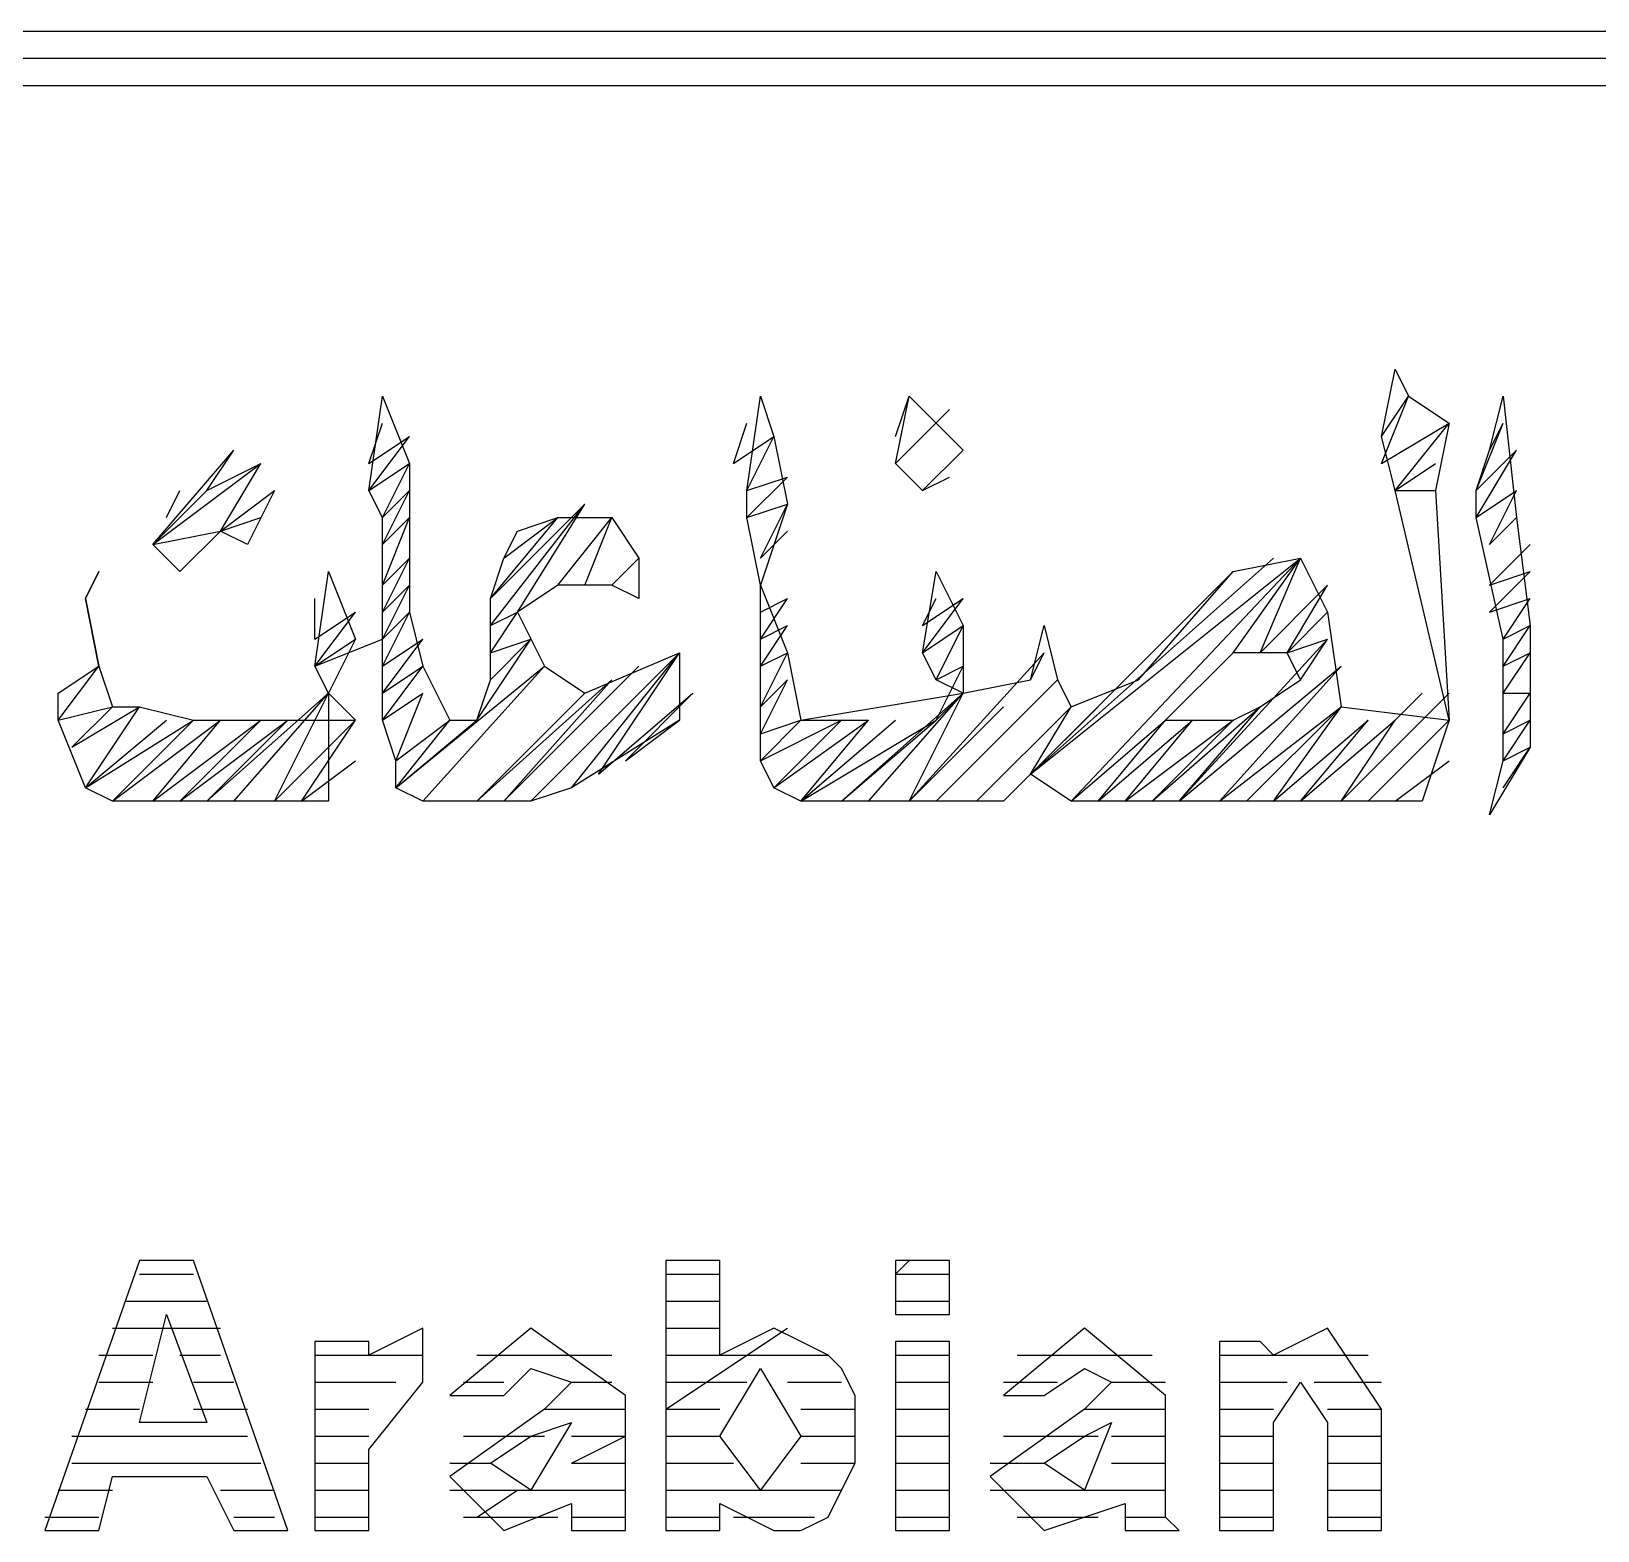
# Model space of a CAD drawing. Extents: x 0 to 420, y 0 to 297.
# Drawn here: x 64.8 to 76.4, y 16.1 to 27.2 of the extents above; entities that cross this region are included whole.
import ezdxf

# ---------------------------------------------------------------- set-up
doc = ezdxf.new("R2010")
doc.units = 0

msp = doc.modelspace()

# ---------------------------------------------------------------- linework, layer by layer
at = {"layer": 'GT_1', "flags": 128}
for points in [[(97.3, 27), (97.3, 27.2), (20, 27.2), (20, 26.8), (97.3, 26.8), (97.3, 27), (20, 27)], [(74.8, 24.2), (74.9, 24.7)], [(74.9, 24.7), (75, 24.5)], [(67.3, 23.8), (67.4, 24.5)], [(67.4, 24.5), (67.6, 24)], [(70.1, 23.8), (70.2, 24.5)], [(70.2, 24.5), (70.3, 24.2)], [(71.2, 24), (71.3, 24.5)], [(71.2, 24.2), (71.3, 24.5)], [(71.2, 24.2), (71.3, 24.5)], [(71.2, 24.2), (71.3, 24.5)], [(71.2, 24.2), (71.3, 24.5)], [(71.3, 24.5), (71.7, 24.1)], [(74.8, 24), (75, 24.5)], [(74.8, 24), (75, 24.5)], [(74.8, 24), (75, 24.5)], [(74.8, 24), (75, 24.5)], [(74.8, 24.2), (75, 24.5)], [(74.8, 24.2), (75, 24.5)], [(74.8, 24.2), (75, 24.5)], [(74.8, 24.2), (75, 24.5)], [(74.8, 24.2), (75, 24.5)], [(75, 24.5), (75.3, 24.3)], [(75.6, 24.1), (75.7, 24.5)], [(75.7, 24.5), (75.8, 23.6)], [(71.2, 24), (71.6, 24.4)], [(71.2, 24), (71.6, 24.4)], [(71.2, 24), (71.6, 24.4)], [(71.2, 24), (71.6, 24.4)], [(71.2, 24), (71.6, 24.4)], [(71.2, 24), (71.6, 24.4)], [(71.2, 24), (71.6, 24.4)], [(71.2, 24), (71.6, 24.4)], [(71.2, 24), (71.6, 24.4)], [(67.3, 24), (67.4, 24.3)], [(67.3, 24), (67.4, 24.3)], [(70, 24), (70.1, 24.3)], [(70, 24), (70.1, 24.3)], [(70, 24), (70.1, 24.3)], [(74.8, 24), (75.3, 24.3)], [(74.8, 24), (75.3, 24.3)], [(74.8, 24), (75.3, 24.3)], [(74.8, 24), (75.3, 24.3)], [(74.9, 23.8), (75.3, 24.3)], [(75.3, 24.3), (75.2, 23.8)], [(75.5, 23.8), (75.7, 24.3)], [(75.6, 24.1), (75.7, 24.3)], [(75.6, 24.1), (75.7, 24.3)], [(67.3, 23.8), (67.6, 24.2)], [(67.3, 23.8), (67.6, 24.2)], [(67.3, 23.8), (67.6, 24.2)], [(67.3, 24), (67.6, 24.2)], [(67.3, 24), (67.6, 24.2)], [(67.3, 24), (67.6, 24.2)], [(70, 24), (70.3, 24.2)], [(70, 24), (70.3, 24.2)], [(70.1, 23.8), (70.3, 24.2)], [(70.1, 23.8), (70.3, 24.2)], [(70.1, 23.8), (70.3, 24.2)], [(70.1, 23.8), (70.3, 24.2)], [(70.3, 24.2), (70.4, 23.7)], [(74.9, 23.8), (74.8, 24.2)], [(65.7, 23.4), (66.3, 24.1)], [(65.7, 23.4), (66.1, 23.8), (66.3, 24.1)], [(65.7, 23.4), (66.1, 23.8), (66.3, 24.1)], [(71.7, 24.1), (71.4, 23.8)], [(71.4, 23.8), (71.7, 24.1)], [(71.4, 23.8), (71.7, 24.1)], [(71.4, 23.8), (71.7, 24.1)], [(71.4, 23.8), (71.7, 24.1)], [(75.5, 23.8), (75.6, 24.1)], [(75.5, 23.6), (75.8, 24.1)], [(75.5, 23.8), (75.8, 24.1)], [(75.5, 23.8), (75.8, 24.1)], [(75.5, 23.8), (75.8, 24.1)], [(75.5, 23.8), (75.8, 24.1)], [(75.5, 23.8), (75.8, 24.1)], [(65.7, 23.4), (66.2, 23.5), (66.5, 24)], [(65.7, 23.4), (66.5, 24)], [(65.7, 23.4), (66.5, 24)], [(65.7, 23.4), (66.5, 24)], [(65.7, 23.4), (66.5, 24)], [(65.9, 23.2), (66.2, 23.5), (66.5, 24)], [(65.9, 23.2), (66.2, 23.5), (66.5, 24)], [(66.1, 23.8), (66.5, 24)], [(67.3, 23.8), (67.6, 24)], [(67.3, 23.8), (67.6, 24)], [(67.3, 23.8), (67.6, 24)], [(67.3, 23.8), (67.6, 24)], [(67.4, 23.6), (67.6, 24)], [(67.6, 24), (67.6, 23.6)], [(70.1, 23.6), (70.4, 23.9)], [(70.1, 23.6), (70.4, 23.9)], [(70.1, 23.8), (70.4, 23.9)], [(70.1, 23.8), (70.4, 23.9)], [(70.1, 23.8), (70.4, 23.9)], [(71.4, 23.8), (71.2, 24)], [(71.4, 23.8), (71.6, 23.9)], [(74.9, 23.8), (75.2, 24)], [(74.9, 23.8), (75.2, 24)], [(74.9, 23.8), (75.2, 24)], [(74.9, 23.8), (75.2, 24)], [(65.7, 23.4), (66.1, 23.8)], [(65.7, 23.4), (66.1, 23.8)], [(65.8, 23.6), (65.9, 23.8)], [(65.8, 23.6), (65.9, 23.8)], [(66.2, 23.5), (66.6, 23.8)], [(66.2, 23.5), (66.6, 23.8)], [(66.2, 23.5), (66.6, 23.8)], [(66.6, 23.8), (66.4, 23.4)], [(67.4, 23.6), (67.3, 23.8)], [(67.4, 23.4), (67.6, 23.8)], [(67.4, 23.6), (67.6, 23.8)], [(67.4, 23.6), (67.6, 23.8)], [(67.4, 23.6), (67.6, 23.8)], [(67.4, 23.6), (67.6, 23.8)], [(70.1, 23.6), (70.1, 23.8)], [(75.3, 22.1), (74.9, 23.8)], [(74.9, 23.8), (75.2, 23.8)], [(75.2, 23.8), (75.3, 22.1)], [(75.5, 23.6), (75.5, 23.8)], [(75.5, 23.6), (75.8, 23.8)], [(75.5, 23.6), (75.8, 23.8)], [(75.5, 23.6), (75.8, 23.8)], [(75.5, 23.6), (75.8, 23.8)], [(75.5, 23.6), (75.8, 23.8)], [(75.6, 23.4), (75.8, 23.8)], [(68.2, 22.8), (68.9, 23.7)], [(68.2, 22.8), (68.9, 23.7)], [(68.2, 22.8), (68.9, 23.7)], [(68.2, 22.8), (68.9, 23.7)], [(68.2, 23), (68.9, 23.7)], [(68.4, 22.9), (68.9, 23.7)], [(68.4, 22.9), (68.9, 23.7)], [(70.1, 23.6), (70.4, 23.7)], [(70.1, 23.6), (70.4, 23.7)], [(70.1, 23.6), (70.4, 23.7)], [(70.1, 23.6), (70.4, 23.7)], [(70.4, 23.7), (70.2, 23.1)], [(70.2, 23.3), (70.4, 23.7)], [(66.2, 23.5), (66.5, 23.6)], [(67.4, 23.4), (67.4, 23.6)], [(67.4, 23.1), (67.6, 23.6)], [(67.4, 23.4), (67.6, 23.6)], [(67.4, 23.4), (67.6, 23.6)], [(67.4, 23.4), (67.6, 23.6)], [(67.4, 23.4), (67.6, 23.6)], [(67.6, 23.6), (67.6, 22.9)], [(68.2, 23), (68.7, 23.6)], [(68.2, 23), (68.7, 23.6)], [(68.2, 23), (68.7, 23.6)], [(68.3, 23.3), (68.7, 23.6)], [(68.3, 23.3), (68.7, 23.6)], [(68.4, 23.5), (68.7, 23.6)], [(68.7, 23.6), (69.1, 23.6)], [(68.7, 23.1), (69.1, 23.6)], [(68.7, 23.1), (69.1, 23.6)], [(68.7, 23.1), (69.1, 23.6)], [(68.7, 23.1), (69.1, 23.6)], [(68.9, 23.1), (69.1, 23.6)], [(68.9, 23.1), (69.1, 23.6)], [(68.9, 23.1), (69.1, 23.6)], [(68.9, 23.1), (69.1, 23.6)], [(68.9, 23.1), (69.1, 23.6)], [(69.1, 23.6), (69.3, 23.3)], [(70.2, 23.1), (70.1, 23.6)], [(75.7, 22.7), (75.5, 23.6)], [(75.6, 23.4), (75.8, 23.6)], [(75.6, 23.4), (75.8, 23.6)], [(75.6, 23.4), (75.8, 23.6)], [(75.6, 23.4), (75.8, 23.6)], [(75.6, 23.4), (75.8, 23.6)], [(75.8, 23.6), (75.9, 22.8)], [(66.2, 23.5), (65.9, 23.2)], [(66.4, 23.4), (66.2, 23.5)], [(68.3, 23.3), (68.4, 23.5)], [(68.3, 23.3), (68.4, 23.5)], [(70.2, 23.3), (70.4, 23.5)], [(70.2, 23.3), (70.4, 23.5)], [(70.2, 23.3), (70.4, 23.5)], [(70.2, 23.3), (70.4, 23.5)], [(65.9, 23.2), (65.7, 23.4)], [(67.4, 23.1), (67.4, 23.4)], [(75.6, 23.1), (75.9, 23.4)], [(75.6, 23.1), (75.9, 23.4)], [(75.6, 23.1), (75.9, 23.4)], [(75.6, 23.1), (75.9, 23.4)], [(75.6, 23.1), (75.9, 23.4)], [(65.3, 23.2), (65.2, 23), (65.3, 23.2)], [(65.2, 23), (65.3, 23.2)], [(65.2, 23), (65.3, 23.2)], [(66.9, 22.5), (67, 23.2)], [(67, 23.2), (67.2, 22.7)], [(67.4, 22.9), (67.6, 23.3)], [(67.4, 23.1), (67.6, 23.3)], [(67.4, 23.1), (67.6, 23.3)], [(67.4, 23.1), (67.6, 23.3)], [(67.4, 23.1), (67.6, 23.3)], [(68.2, 23), (68.3, 23.3)], [(69.1, 23.1), (69.3, 23.3)], [(69.1, 23.1), (69.3, 23.3)], [(69.1, 23.1), (69.3, 23.3)], [(69.1, 23.1), (69.3, 23.3)], [(69.1, 23.1), (69.3, 23.3)], [(69.1, 23.1), (69.3, 23.3)], [(69.3, 23.3), (69.3, 23)], [(71.4, 22.6), (71.5, 23.2)], [(71.5, 23.2), (71.7, 22.8)], [(72.2, 21.7), (74.2, 23.3)], [(72.2, 21.7), (74, 23.3)], [(72.2, 21.7), (74, 23.3)], [(72.2, 21.7), (74, 23.3)], [(72.2, 21.7), (74, 23.3)], [(72.2, 21.7), (74, 23.3)], [(72.2, 21.7), (73.7, 23.2)], [(72.5, 21.5), (74.2, 23.3)], [(72.5, 21.5), (74.2, 23.3)], [(72.5, 21.5), (74.2, 23.3)], [(72.5, 21.5), (74.2, 23.3)], [(73, 22.4), (73.7, 23.2)], [(73, 22.4), (73.7, 23.2)], [(73.7, 23.2), (74.2, 23.3)], [(73.7, 22.6), (74.2, 23.3)], [(73.7, 22.6), (74.2, 23.3)], [(73.7, 22.6), (74.2, 23.3)], [(73.9, 22.6), (74.2, 23.3)], [(74.2, 23.3), (74.4, 22.9)], [(75.6, 22.9), (75.9, 23.2)], [(75.6, 22.9), (75.9, 23.2)], [(75.6, 22.9), (75.9, 23.2)], [(75.6, 22.9), (75.9, 23.2)], [(75.6, 23.1), (75.9, 23.2)], [(66.9, 22.5), (67.4, 22.7), (67.6, 23.1)], [(67.4, 22.5), (67.4, 23.1)], [(67.4, 22.9), (67.6, 23.1)], [(67.4, 22.9), (67.6, 23.1)], [(67.4, 22.9), (67.6, 23.1)], [(67.4, 22.9), (67.6, 23.1)], [(68.7, 23.1), (68.4, 22.9)], [(69.1, 23.1), (68.7, 23.1)], [(69.3, 23), (69.1, 23.1)], [(70.2, 23.1), (70.4, 22.6)], [(70.2, 22.5), (70.2, 23.1)], [(73.9, 22.6), (74.4, 23.1)], [(73.9, 22.6), (74.4, 23.1)], [(73.9, 22.6), (74.4, 23.1)], [(73.9, 22.6), (74.4, 23.1)], [(73.9, 22.6), (74.4, 23.1)], [(74.1, 22.6), (74.4, 23.1)], [(65.2, 23), (65.3, 22.5)], [(65.3, 22.5), (65.2, 23)], [(66.9, 22.7), (66.9, 23)], [(68.2, 22.8), (68.2, 23)], [(70.2, 22.7), (70.4, 23)], [(70.2, 22.7), (70.4, 23)], [(70.2, 22.9), (70.4, 23)], [(70.2, 22.9), (70.4, 23)], [(70.2, 22.9), (70.4, 23)], [(71.4, 22.6), (71.7, 23)], [(71.4, 22.6), (71.7, 23)], [(71.4, 22.8), (71.7, 23)], [(71.4, 22.8), (71.7, 23)], [(71.4, 22.8), (71.7, 23)], [(71.4, 22.8), (71.7, 23)], [(71.4, 22.8), (71.5, 23)], [(75.6, 22.9), (75.9, 23)], [(75.7, 22.7), (75.9, 23)], [(75.7, 22.7), (75.9, 23)], [(75.7, 22.7), (75.9, 23)], [(75.7, 22.7), (75.9, 23)], [(66.9, 22.5), (67.2, 22.9)], [(66.9, 22.7), (67.2, 22.9)], [(66.9, 22.7), (67.2, 22.9)], [(66.9, 22.7), (67.2, 22.9)], [(66.9, 22.7), (67.2, 22.9)], [(66.9, 22.7), (67.2, 22.9)], [(67.4, 22.5), (67.6, 22.9)], [(67.4, 22.7), (67.6, 22.9)], [(67.4, 22.7), (67.6, 22.9)], [(67.4, 22.7), (67.6, 22.9)], [(67.4, 22.7), (67.6, 22.9)], [(67.6, 22.9), (67.7, 22.5)], [(68.2, 22.6), (68.4, 22.9)], [(68.2, 22.6), (68.4, 22.9)], [(68.2, 22.6), (68.4, 22.9)], [(68.2, 22.6), (68.4, 22.9)], [(68.2, 22.8), (68.4, 22.9)], [(68.4, 22.9), (68.6, 22.5)], [(74.1, 22.6), (74.4, 22.9)], [(74.1, 22.6), (74.4, 22.9)], [(74.1, 22.6), (74.4, 22.9)], [(74.1, 22.6), (74.4, 22.9)], [(74.1, 22.6), (74.4, 22.9)], [(74.4, 22.9), (74.5, 22.2)], [(68.2, 22.6), (68.2, 22.8)], [(70.2, 22.5), (70.4, 22.8)], [(70.2, 22.5), (70.4, 22.8)], [(70.2, 22.7), (70.4, 22.8)], [(70.2, 22.7), (70.4, 22.8)], [(70.2, 22.7), (70.4, 22.8)], [(71.4, 22.6), (71.7, 22.8)], [(71.4, 22.6), (71.7, 22.8)], [(71.4, 22.6), (71.7, 22.8)], [(71.4, 22.6), (71.7, 22.8)], [(71.4, 22.6), (71.7, 22.8)], [(71.5, 22.4), (71.7, 22.8)], [(71.7, 22.8), (71.7, 22.5)], [(72.2, 22.4), (72.3, 22.8)], [(72.3, 22.8), (72.4, 22.4)], [(75.7, 22.5), (75.9, 22.8)], [(75.7, 22.5), (75.9, 22.8)], [(75.7, 22.5), (75.9, 22.8)], [(75.7, 22.5), (75.9, 22.8)], [(75.7, 22.7), (75.9, 22.8)], [(75.9, 22.8), (75.9, 22.1)], [(66.9, 22.5), (67.2, 22.7)], [(66.9, 22.5), (67.2, 22.7)], [(66.9, 22.5), (67.2, 22.7)], [(66.9, 22.5), (67.2, 22.7)], [(66.9, 22.5), (67.2, 22.7)], [(67.2, 22.7), (67, 22.3)], [(67.4, 22.3), (67.7, 22.7)], [(67.4, 22.5), (67.7, 22.7)], [(67.4, 22.5), (67.7, 22.7)], [(67.4, 22.5), (67.7, 22.7)], [(67.4, 22.5), (67.7, 22.7)], [(68.1, 22.1), (68.5, 22.7)], [(68.1, 22.1), (68.5, 22.7)], [(68.2, 22.4), (68.5, 22.7)], [(68.2, 22.4), (68.5, 22.7)], [(68.2, 22.4), (68.5, 22.7)], [(68.2, 22.4), (68.5, 22.7)], [(68.2, 22.4), (68.5, 22.7)], [(68.2, 22.6), (68.5, 22.7)], [(68.2, 22.6), (68.5, 22.7)], [(73.3, 21.5), (74.4, 22.7)], [(73.3, 21.5), (74.4, 22.7)], [(74.1, 22.6), (74.4, 22.7)], [(74.1, 22.6), (74.4, 22.7)], [(74.2, 22.4), (74.4, 22.7)], [(75.7, 22.3), (75.7, 22.7)], [(68.2, 22.4), (68.2, 22.6)], [(68.5, 21.5), (69.6, 22.6)], [(68.5, 21.5), (69.6, 22.6)], [(68.5, 21.5), (69.6, 22.6)], [(68.5, 21.5), (69.6, 22.6)], [(68.8, 21.6), (69.6, 22.6)], [(68.8, 21.6), (69.6, 22.6)], [(68.8, 21.6), (69.6, 22.6)], [(68.9, 22.3), (69.6, 22.6)], [(69, 21.7), (69.6, 22.6)], [(69.6, 22.6), (69.6, 22.1)], [(70.2, 22.2), (70.4, 22.6)], [(70.2, 22.2), (70.4, 22.6)], [(70.2, 22.2), (70.4, 22.6)], [(70.2, 22.5), (70.4, 22.6)], [(70.2, 22.5), (70.4, 22.6)], [(70.2, 22.5), (70.4, 22.6)], [(70.4, 22.6), (70.5, 22.1)], [(71.3, 21.5), (72.3, 22.6)], [(71.3, 21.5), (72.3, 22.6)], [(71.3, 21.5), (72.3, 22.6)], [(71.5, 22.4), (71.4, 22.6)], [(72.2, 22.4), (72.3, 22.6)], [(73.7, 22.6), (73.2, 22.1)], [(73.9, 22.6), (73.7, 22.6)], [(74.1, 22.6), (73.9, 22.6)], [(74.2, 22.4), (74.1, 22.6)], [(75.7, 22.3), (75.9, 22.6)], [(75.7, 22.3), (75.9, 22.6)], [(75.7, 22.3), (75.9, 22.6)], [(75.7, 22.3), (75.9, 22.6)], [(75.7, 22.5), (75.9, 22.6)], [(65, 22.3), (65.3, 22.5)], [(65, 22.1), (65.3, 22.5)], [(65, 22.1), (65.3, 22.5)], [(65, 22.1), (65.3, 22.5)], [(65, 22.1), (65.3, 22.5)], [(65, 22.3), (65.3, 22.5)], [(65, 22.3), (65.3, 22.5)], [(65, 22.3), (65.3, 22.5)], [(65, 22.3), (65.3, 22.5)], [(65.3, 22.5), (65.4, 22.2)], [(67, 22.3), (66.9, 22.5)], [(67.4, 22.1), (67.4, 22.5)], [(67.4, 22.1), (67.7, 22.5)], [(67.4, 22.1), (67.7, 22.5)], [(67.4, 22.3), (67.7, 22.5)], [(67.4, 22.3), (67.7, 22.5)], [(67.4, 22.3), (67.7, 22.5)], [(67.4, 22.3), (67.7, 22.5)], [(67.5, 21.6), (68.6, 22.5)], [(67.5, 21.6), (68.6, 22.5)], [(67.5, 21.6), (68.6, 22.5)], [(67.7, 22.5), (67.9, 22.1)], [(67.7, 21.5), (68.6, 22.5)], [(67.7, 21.5), (68.6, 22.5)], [(67.7, 21.5), (68.6, 22.5)], [(67.7, 21.5), (68.6, 22.5)], [(67.7, 21.5), (68.6, 22.5)], [(68.1, 22.1), (68.2, 22.4)], [(68.1, 21.5), (69.1, 22.4)], [(68.1, 21.5), (69.1, 22.4)], [(68.3, 21.5), (69.3, 22.5)], [(68.3, 21.5), (69.3, 22.5)], [(68.3, 21.5), (69.3, 22.5)], [(68.3, 21.5), (69.1, 22.4)], [(68.6, 22.5), (68.9, 22.3)], [(70.2, 22), (70.2, 22.5)], [(70.2, 22), (70.4, 22.4)], [(70.2, 22), (70.4, 22.4)], [(70.2, 22), (70.4, 22.4)], [(70.2, 22), (70.4, 22.4)], [(70.2, 22), (70.4, 22.4)], [(70.2, 22.2), (70.4, 22.4)], [(70.2, 22.2), (70.4, 22.4)], [(70.8, 21.5), (71.5, 22.1), (71.7, 22.5)], [(70.8, 21.5), (71.5, 22.1), (71.7, 22.5)], [(71.5, 22.4), (71.7, 22.5)], [(71.5, 22.4), (71.7, 22.5)], [(71.5, 22.4), (71.7, 22.5)], [(71.7, 22.3), (71.5, 22.4)], [(71.5, 21.5), (72.4, 22.4)], [(71.5, 21.5), (72.4, 22.4)], [(71.5, 21.5), (72.4, 22.4)], [(71.5, 21.5), (72.4, 22.4)], [(71.5, 21.5), (72.4, 22.4)], [(71.7, 22.5), (71.7, 22.3)], [(71.7, 22.3), (72.2, 22.4)], [(72.4, 22.4), (72.5, 22.2)], [(72.5, 22.2), (73, 22.4)], [(73.3, 21.5), (74.5, 22.5)], [(73.3, 21.5), (74.5, 22.5)], [(73.6, 21.5), (74.5, 22.5)], [(73.6, 21.5), (74.5, 22.5)], [(73.6, 21.5), (74.5, 22.5)], [(73.9, 22.2), (74.2, 22.4)], [(65, 22.1), (65, 22.3)], [(66.1, 21.5), (67, 22.3)], [(66.1, 21.5), (67, 22.3)], [(66.3, 21.5), (67, 22.3)], [(66.3, 21.5), (67, 22.3)], [(66.3, 21.5), (67, 22.3)], [(66.3, 21.5), (67, 22.3)], [(66.3, 21.5), (67, 22.3)], [(66.6, 21.5), (67, 22.3)], [(67, 22.3), (67, 21.5)], [(67.2, 22.1), (67, 22.3)], [(67.4, 22.1), (67.7, 22.3)], [(67.4, 22.1), (67.7, 22.3)], [(67.4, 22.1), (67.7, 22.3)], [(67.4, 22.1), (67.7, 22.3)], [(67.5, 21.8), (67.7, 22.3)], [(67.5, 21.8), (67.7, 22.3)], [(67.5, 21.8), (67.7, 22.3)], [(67.5, 21.8), (67.7, 22.3)], [(68.1, 21.5), (68.9, 22.3)], [(68.1, 21.5), (68.9, 22.3)], [(68.1, 21.5), (68.9, 22.3)], [(68.1, 21.5), (68.9, 22.3)], [(68.1, 21.5), (68.9, 22.3)], [(68.1, 21.5), (68.9, 22.3)], [(69, 21.7), (69.7, 22.3)], [(69, 21.7), (69.7, 22.3)], [(69.2, 21.8), (69.7, 22.3)], [(69.2, 21.8), (69.7, 22.3)], [(70.5, 22.1), (71.7, 22.3)], [(70.8, 21.5), (71.7, 22.3)], [(70.8, 21.5), (71.7, 22.3)], [(71, 21.5), (71.7, 22.3)], [(71, 21.5), (71.7, 22.3)], [(71, 21.5), (71.7, 22.3)], [(71, 21.5), (71.7, 22.3)], [(71, 21.5), (71.7, 22.3)], [(71.3, 21.5), (71.7, 22.3)], [(71.5, 22.1), (71.7, 22.3)], [(74.2, 21.5), (74.9, 22.1), (75.1, 22.3)], [(74.5, 21.5), (75.3, 22.3)], [(74.5, 21.5), (75.3, 22.3)], [(74.5, 21.5), (75.3, 22.3)], [(74.5, 21.5), (75.3, 22.3)], [(74.5, 21.5), (75.3, 22.3)], [(74.9, 22.1), (75.1, 22.3)], [(74.9, 22.1), (75.1, 22.3)], [(75.7, 21.8), (75.7, 22.3)], [(75.7, 22), (75.9, 22.3)], [(75.7, 22), (75.9, 22.3)], [(75.7, 22), (75.9, 22.3)], [(75.7, 22), (75.9, 22.3)], [(75.7, 22.3), (75.9, 22.3)], [(65, 22.1), (65.4, 22.2)], [(65, 22.1), (65.4, 22.2)], [(65.1, 21.9), (65.6, 22.2)], [(65.1, 21.9), (65.6, 22.2)], [(65.1, 21.9), (65.6, 22.2)], [(65.1, 21.9), (65.6, 22.2)], [(65.1, 21.9), (65.4, 22.2)], [(65.1, 21.9), (65.4, 22.2)], [(65.1, 21.9), (65.4, 22.2)], [(65.1, 21.9), (65.4, 22.2)], [(65.2, 21.6), (65.6, 22.2)], [(65.2, 21.6), (65.6, 22.2)], [(65.4, 22.2), (65.6, 22.2)], [(65.6, 22.2), (66, 22.1)], [(71.3, 21.5), (72, 22.2)], [(71.8, 21.5), (72.5, 22.2)], [(71.8, 21.5), (72.5, 22.2)], [(71.8, 21.5), (72.5, 22.2)], [(71.8, 21.5), (72.5, 22.2)], [(71.8, 21.5), (72.5, 22.2)], [(71.8, 21.5), (72.5, 22.2)], [(71.8, 21.5), (72.5, 22.2)], [(71.8, 21.5), (72.5, 22.2)], [(72.2, 21.7), (72.7, 22.2)], [(72.2, 21.7), (72.5, 22.2)], [(73.1, 21.5), (73.9, 22.2)], [(73.1, 21.5), (73.9, 22.2)], [(73.1, 21.5), (73.9, 22.2)], [(73.3, 21.5), (73.9, 22.2)], [(73.6, 21.5), (74.5, 22.2)], [(73.6, 21.5), (74.5, 22.2)], [(73.7, 22.1), (73.9, 22.2)], [(73.8, 21.5), (74.5, 22.2)], [(73.8, 21.5), (74.5, 22.2)], [(73.8, 21.5), (74.5, 22.2)], [(73.8, 21.5), (74.5, 22.2)], [(73.8, 21.5), (74.5, 22.2)], [(74, 21.5), (74.5, 22.2)], [(74.5, 22.2), (75.3, 22.1)], [(65.2, 21.6), (65, 22.1)], [(65.2, 21.6), (66, 22.1)], [(65.2, 21.6), (65.8, 22.1)], [(65.2, 21.6), (65.8, 22.1)], [(65.2, 21.6), (65.8, 22.1)], [(65.2, 21.6), (65.8, 22.1)], [(65.2, 21.6), (65.8, 22.1)], [(65.4, 21.5), (66.2, 22.1)], [(65.4, 21.5), (66.2, 22.1)], [(65.4, 21.5), (66, 22.1)], [(65.4, 21.5), (66, 22.1)], [(65.4, 21.5), (66, 22.1)], [(65.4, 21.5), (66, 22.1)], [(65.7, 21.5), (66.5, 22.1)], [(65.7, 21.5), (66.5, 22.1)], [(65.7, 21.5), (66.2, 22.1)], [(65.7, 21.5), (66.2, 22.1)], [(65.7, 21.5), (66.2, 22.1)], [(65.9, 21.5), (66.7, 22.1)], [(65.9, 21.5), (66.7, 22.1)], [(65.9, 21.5), (66.5, 22.1)], [(65.9, 21.5), (66.5, 22.1)], [(65.9, 21.5), (66.5, 22.1)], [(66, 22.1), (67.2, 22.1)], [(66.1, 21.5), (66.7, 22.1)], [(66.1, 21.5), (66.7, 22.1)], [(66.1, 21.5), (66.7, 22.1)], [(66.6, 21.5), (67.2, 22.1)], [(66.6, 21.5), (67.2, 22.1)], [(66.6, 21.5), (67.2, 22.1)], [(66.6, 21.5), (67.2, 22.1)], [(66.8, 21.5), (67.2, 22.1)], [(67.5, 21.8), (67.4, 22.1)], [(67.5, 21.6), (68.1, 22.1)], [(67.5, 21.6), (68.1, 22.1)], [(67.5, 21.6), (67.9, 22.1)], [(67.5, 21.6), (67.9, 22.1)], [(67.5, 21.6), (67.9, 22.1)], [(67.5, 21.8), (67.9, 22.1)], [(67.5, 21.8), (67.9, 22.1)], [(67.9, 22.1), (68.1, 22.1)], [(69.6, 22.1), (68.8, 21.6)], [(69.2, 21.8), (69.6, 22.1)], [(70.2, 21.8), (70.8, 22.1)], [(70.2, 21.8), (70.8, 22.1)], [(70.2, 21.8), (70.5, 22.1)], [(70.2, 21.8), (70.5, 22.1)], [(70.2, 21.8), (70.5, 22.1)], [(70.2, 21.8), (70.5, 22.1)], [(70.2, 21.8), (70.5, 22.1)], [(70.2, 22), (70.5, 22.1)], [(70.3, 21.6), (71, 22.1)], [(70.3, 21.6), (71, 22.1)], [(70.3, 21.6), (71, 22.1)], [(70.3, 21.6), (71, 22.1)], [(70.3, 21.6), (70.8, 22.1)], [(70.3, 21.6), (70.8, 22.1)], [(70.3, 21.6), (70.8, 22.1)], [(70.5, 21.5), (71.5, 22.1)], [(70.5, 22.1), (71, 22.1)], [(70.5, 21.5), (71.2, 22.1)], [(70.5, 21.5), (71.2, 22.1)], [(70.5, 21.5), (71.2, 22.1)], [(70.5, 21.5), (71, 22.1)], [(70.8, 21.5), (71.5, 22.1)], [(70.8, 21.5), (71.5, 22.1)], [(70.8, 21.5), (71.5, 22.1)], [(72.5, 21.5), (73.2, 22.1)], [(72.5, 21.5), (73.2, 22.1)], [(72.7, 21.5), (73.4, 22.1)], [(72.7, 21.5), (73.4, 22.1)], [(72.7, 21.5), (73.2, 22.1)], [(72.7, 21.5), (73.2, 22.1)], [(72.7, 21.5), (73.2, 22.1)], [(72.9, 21.5), (73.7, 22.1)], [(72.9, 21.5), (73.7, 22.1)], [(72.9, 21.5), (73.4, 22.1)], [(72.9, 21.5), (73.4, 22.1)], [(72.9, 21.5), (73.4, 22.1)], [(73.1, 21.5), (73.7, 22.1)], [(73.1, 21.5), (73.7, 22.1)], [(73.2, 22.1), (73.7, 22.1)], [(74, 21.5), (74.7, 22.1)], [(74, 21.5), (74.7, 22.1)], [(74, 21.5), (74.7, 22.1)], [(74, 21.5), (74.7, 22.1)], [(74.2, 21.5), (74.9, 22.1)], [(74.2, 21.5), (74.7, 22.1)], [(74.5, 21.5), (74.9, 22.1)], [(74.5, 21.5), (74.9, 22.1)], [(74.5, 21.5), (74.9, 22.1)], [(74.7, 21.5), (75.3, 22.1)], [(74.7, 21.5), (75.3, 22.1)], [(74.7, 21.5), (75.3, 22.1)], [(74.7, 21.5), (75.3, 22.1)], [(74.7, 21.5), (75.3, 22.1)], [(75.3, 22.1), (75.1, 21.5)], [(75.7, 21.8), (75.9, 22.1)], [(75.7, 21.8), (75.9, 22.1)], [(75.7, 21.8), (75.9, 22.1)], [(75.7, 22), (75.9, 22.1)], [(75.9, 22.1), (75.9, 21.9)], [(70.2, 21.8), (70.2, 22)], [(75.9, 21.9), (75.6, 21.4)], [(75.7, 21.6), (75.9, 21.9)], [(75.7, 21.6), (75.9, 21.9)], [(75.7, 21.8), (75.9, 21.9)], [(75.7, 21.8), (75.9, 21.9)], [(66.8, 21.5), (67.2, 21.8)], [(66.8, 21.5), (67.2, 21.8)], [(66.8, 21.5), (67.2, 21.8)], [(66.8, 21.5), (67.2, 21.8)], [(67.5, 21.6), (67.5, 21.8)], [(70.3, 21.6), (70.2, 21.8)], [(72.2, 21.7), (72, 21.5)], [(72, 21.5), (72.2, 21.7)], [(72.5, 21.5), (72.2, 21.7)], [(74.9, 21.5), (75.3, 21.8)], [(74.9, 21.5), (75.3, 21.8)], [(74.9, 21.5), (75.3, 21.8)], [(74.9, 21.5), (75.3, 21.8)], [(74.9, 21.5), (75.3, 21.8)], [(75.6, 21.4), (75.7, 21.8)], [(65.4, 21.5), (65.2, 21.6)], [(67.7, 21.5), (67.5, 21.6)], [(68.8, 21.6), (68.5, 21.5)], [(70.5, 21.5), (70.3, 21.6)], [(65.7, 21.5), (65.4, 21.5)], [(65.9, 21.5), (65.7, 21.5)], [(67, 21.5), (65.9, 21.5)], [(68.1, 21.5), (67.7, 21.5)], [(68.5, 21.5), (68.1, 21.5)], [(71.8, 21.5), (70.5, 21.5)], [(70.8, 21.5), (70.5, 21.5)], [(72, 21.5), (71.8, 21.5)], [(72.7, 21.5), (72.5, 21.5)], [(74.5, 21.5), (72.7, 21.5)], [(75.1, 21.5), (74.5, 21.5)], [(64.9, 16.1), (65.3, 16.1), (65.4, 16.5), (66.1, 16.5), (66.3, 16.1), (66.7, 16.1), (66, 18.1), (65.6, 18.1), (64.9, 16.1)], [(69.5, 16.1), (69.9, 16.1), (69.9, 16.3), (70.3, 16.1), (70.5, 16.1), (70.7, 16.2), (70.8, 16.4), (70.9, 16.6), (70.9, 16.8), (70.9, 17.1), (70.8, 17.3), (70.7, 17.4), (70.5, 17.5), (70.3, 17.6), (69.9, 17.4), (69.9, 18.1), (69.5, 18.1), (69.5, 16.1)], [(71.6, 17.7), (71.6, 18.1), (71.2, 18.1), (71.2, 17.7), (71.6, 17.7)], [(71.2, 18), (71.3, 18.1)], [(65.6, 18), (66, 18)], [(69.5, 18), (69.9, 18)], [(71.2, 18), (71.6, 18)], [(65.5, 17.8), (66.1, 17.8)], [(69.5, 17.8), (69.9, 17.8)], [(71.2, 17.8), (71.6, 17.8)], [(65.6, 16.9), (65.8, 17.7), (66.1, 16.9), (65.6, 16.9)], [(65.4, 17.6), (65.8, 17.6), (66.2, 17.6)], [(66.9, 16.1), (67.3, 16.1), (67.3, 16.7), (67.7, 17.2), (67.7, 17.6), (67.3, 17.4), (67.3, 17.5), (66.9, 17.5), (66.9, 16.1)], [(68.8, 16.1), (69.2, 16.1), (69.2, 16.2), (69.2, 16.3), (69.2, 17.1), (68.5, 17.6), (67.9, 17.1), (68.3, 17.1), (68.5, 17.3), (68.8, 17.2), (68.6, 17), (67.9, 16.5), (68.3, 16.1), (68.8, 16.3), (68.8, 16.2), (68.8, 16.1)], [(69.5, 17.6), (69.9, 17.6)], [(69.5, 17), (70.4, 17.6)], [(72.9, 16.1), (73.3, 16.1), (73.2, 16.2), (73.2, 16.3), (73.2, 17.1), (72.6, 17.6), (72, 17.1), (72.3, 17.1), (72.6, 17.3), (72.8, 17.2), (72.6, 17), (71.9, 16.5), (72.3, 16.1), (72.9, 16.3), (72.9, 16.2), (72.9, 16.1)], [(73.6, 16.1), (74, 16.1), (74, 16.9), (74.2, 17.2), (74.4, 16.9), (74.4, 16.1), (74.8, 16.1), (74.8, 17), (74.4, 17.6), (74, 17.4), (73.9, 17.5), (73.6, 17.5), (73.6, 16.1)], [(65.3, 17.4), (65.7, 17.4)], [(65.9, 17.4), (66.2, 17.4)], [(66.9, 17.4), (67.3, 17.4), (67.7, 17.4)], [(68.1, 17.4), (69.1, 17.4)], [(69.5, 17.4), (69.9, 17.4), (70.7, 17.4)], [(71.2, 16.1), (71.6, 16.1), (71.6, 17.5), (71.2, 17.5), (71.2, 16.1)], [(71.2, 17.4), (71.6, 17.4)], [(72.1, 17.4), (73.1, 17.4)], [(73.6, 17.4), (74, 17.4), (74.7, 17.4)], [(70.2, 16.4), (69.9, 16.8), (70.2, 17.3), (70.5, 16.8), (70.2, 16.4)], [(65.3, 17.2), (65.7, 17.2)], [(66, 17.2), (66.3, 17.2)], [(66.9, 17.2), (67.5, 17.2)], [(68, 17.2), (68.3, 17.2)], [(68.8, 17.2), (69.1, 17.2)], [(69.5, 17.2), (70.1, 17.2)], [(70.4, 17.2), (70.8, 17.2)], [(71.2, 17.2), (71.6, 17.2)], [(72, 17.2), (72.4, 17.2)], [(72.8, 17.2), (73.2, 17.2)], [(73.6, 17.2), (74.1, 17.2)], [(74.3, 17.2), (74.8, 17.2)], [(65.2, 17), (65.6, 17)], [(66, 17), (66.4, 17)], [(66.9, 17), (67.3, 17)], [(68.6, 17), (69.2, 17)], [(69.5, 17), (69.9, 17)], [(70.5, 17), (70.9, 17)], [(71.2, 17), (71.6, 17)], [(72.6, 17), (73.2, 17)], [(73.6, 17), (74, 17)], [(74.4, 17), (74.8, 17)], [(68.5, 16.4), (68.2, 16.6), (68.5, 16.8), (68.8, 16.9), (68.5, 16.4)], [(72.6, 16.4), (72.3, 16.6), (72.6, 16.8), (72.8, 16.9), (72.6, 16.4)], [(65.1, 16.8), (66.4, 16.8)], [(66.9, 16.8), (67.3, 16.8)], [(68, 16.8), (68.6, 16.8)], [(68.8, 16.8), (69.2, 16.8)], [(68.8, 16.6), (69.2, 16.8)], [(69.5, 16.8), (69.9, 16.8)], [(70.5, 16.8), (70.9, 16.8)], [(71.2, 16.8), (71.6, 16.8)], [(72, 16.8), (72.7, 16.8)], [(72.8, 16.8), (73.2, 16.8)], [(73.6, 16.8), (74, 16.8)], [(74.4, 16.8), (74.8, 16.8)], [(65.1, 16.6), (66.5, 16.6)], [(66.9, 16.6), (67.3, 16.6)], [(67.9, 16.6), (68.2, 16.6)], [(68.8, 16.6), (69.2, 16.6)], [(69.5, 16.6), (70, 16.6)], [(70.5, 16.6), (70.9, 16.6)], [(71.2, 16.6), (71.6, 16.6)], [(71.9, 16.6), (72.3, 16.6)], [(72.8, 16.6), (73.2, 16.6)], [(73.6, 16.6), (74, 16.6)], [(74.4, 16.6), (74.8, 16.6)], [(65, 16.4), (65.4, 16.4)], [(66.2, 16.4), (66.6, 16.4)], [(66.9, 16.4), (67.3, 16.4)], [(67.9, 16.4), (69.2, 16.4)], [(68.1, 16.2), (68.4, 16.4)], [(69.5, 16.4), (70.8, 16.4)], [(71.2, 16.4), (71.6, 16.4)], [(71.9, 16.4), (73.2, 16.4)], [(73.6, 16.4), (74, 16.4)], [(74.4, 16.4), (74.8, 16.4)], [(64.9, 16.2), (65.3, 16.2)], [(66.3, 16.2), (66.6, 16.2)], [(66.9, 16.2), (67.3, 16.2)], [(68, 16.2), (68.7, 16.2)], [(68.8, 16.2), (69.2, 16.2)], [(69.5, 16.2), (69.9, 16.2)], [(70, 16.2), (70.6, 16.2)], [(71.2, 16.2), (71.6, 16.2)], [(72.1, 16.2), (72.7, 16.2)], [(72.9, 16.2), (73.2, 16.2)], [(73.6, 16.2), (74, 16.2)], [(74.4, 16.2), (74.8, 16.2)]]:
    msp.add_lwpolyline(points, dxfattribs=at)

doc.saveas('drawing.dxf')
